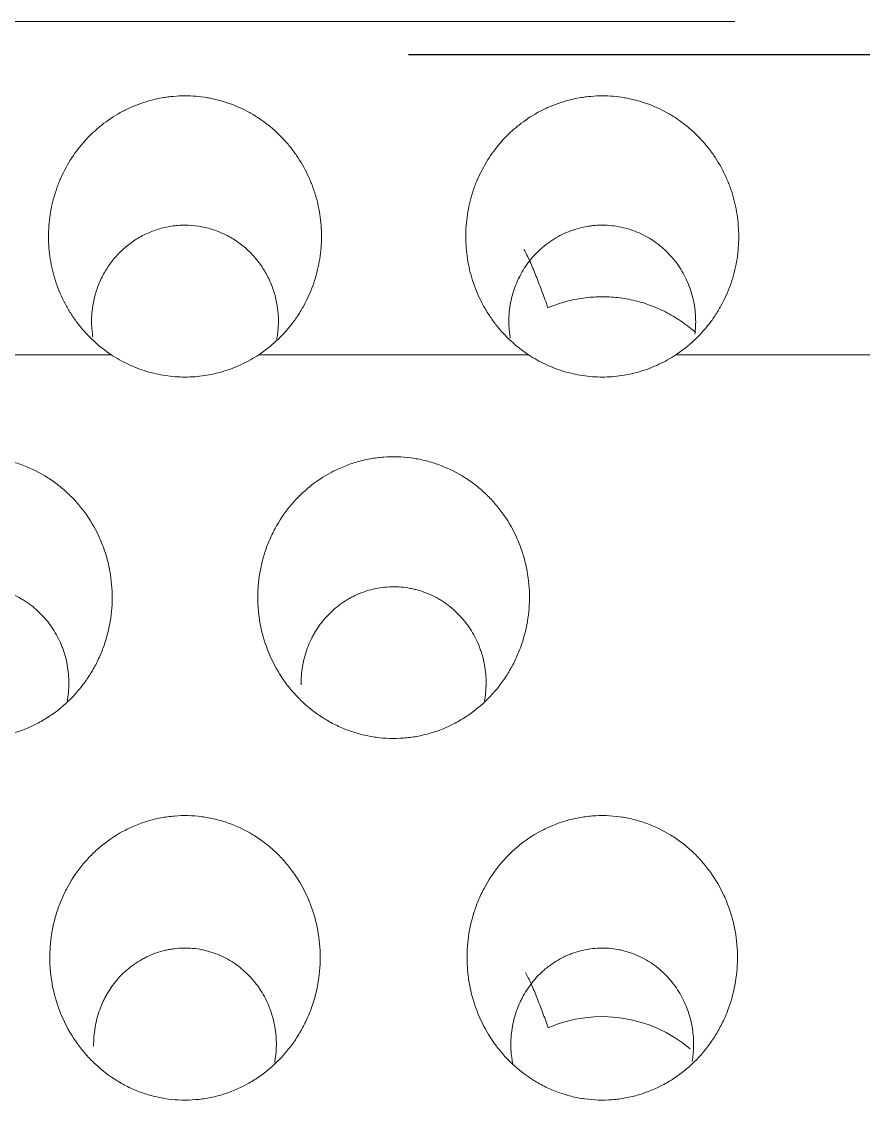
# Model space of a CAD drawing. Header units: inches. Extents: x 3778 to 56227, y -16914 to 35091.
# Drawn here: x 43063.78 to 43069.81, y -12666.44 to -12658.71 of the extents above; entities that cross this region are included whole.
import ezdxf

# ---------------------------------------------------------------- set-up
doc = ezdxf.new("R2010")
doc.units = ezdxf.units.IN
doc.header["$LTSCALE"] = 100
doc.header["$MEASUREMENT"] = 0
doc.linetypes.add('DH-HID2', pattern=[1.2, 0.8, -0.4])
doc.layers.add('2-con', color=2, linetype='Continuous')
doc.layers.add('FU-FURM', color=251, linetype='DH-HID2')
doc.layers.add('mark-B', color=2, linetype='Continuous', lineweight=20)

# ---------------------------------------------------------------- blocks, each defined once
blk = doc.blocks.new('cjscjdeh')
at = {"layer": 'FU-FURM', "color": 8}
blk.add_line((149349.5168, 68184.8848), (151549.5168, 68184.8848), dxfattribs=at)
blk = doc.blocks.new('무풍1WAY 대형')
at = {"layer": 'mark-B'}
blk.add_line((289.2596, -420.2368), (-384.8363, -420.2368), dxfattribs=at)
blk.add_ellipse((-383.8874, -412.0844), major_axis=(0, -1.0288), ratio=0.971746, start_param=5.601862, end_param=6.680396, dxfattribs=at)
for points, knots in [([(-383.1137, -412.9237), (-383.0756, -412.9771), (-383.0433, -413.0332), (-382.9895, -413.1502), (-382.9679, -413.2112), (-382.9439, -413.3063), (-382.9374, -413.3383), (-382.9273, -413.4023), (-382.9202, -413.4665), (-382.9188, -413.5311), (-382.9201, -413.5798), (-382.9208, -413.5961), (-382.9231, -413.6286), (-382.9247, -413.6449), (-382.9341, -413.7258), (-382.9475, -413.789), (-382.9761, -413.8815), (-382.987, -413.912), (-383.0057, -413.9571), (-383.0123, -413.9721), (-383.0262, -414.0016), (-383.0335, -414.0162), (-383.0715, -414.088), (-383.1069, -414.1419), (-383.1678, -414.2175), (-383.1894, -414.2418), (-383.2238, -414.2769), (-383.2356, -414.2883), (-383.2596, -414.3104), (-383.2718, -414.3211), (-383.334, -414.3731), (-383.3875, -414.4094), (-383.4592, -414.4479), (-383.4738, -414.4553), (-383.5035, -414.4693), (-383.5185, -414.476), (-383.5639, -414.4946), (-383.6252, -414.5161), (-383.6883, -414.5312), (-383.7362, -414.5399), (-383.7523, -414.5425), (-383.7847, -414.5467), (-383.8011, -414.5483), (-383.883, -414.5546), (-383.948, -414.5525), (-384.0445, -414.5394), (-384.0766, -414.5333), (-384.1244, -414.5216), (-384.1403, -414.5172), (-384.1716, -414.5078), (-384.1871, -414.5027), (-384.2636, -414.4751), (-384.3221, -414.4469), (-384.3917, -414.4041), (-384.4055, -414.3951), (-384.4325, -414.3766), (-384.4721, -414.3478), (-384.534, -414.2954), (-384.5791, -414.2487), (-384.622, -414.1998), (-384.6424, -414.174), (-384.6994, -414.0945), (-384.7318, -414.0385), (-384.7725, -413.9502), (-384.7848, -413.92), (-384.8065, -413.8583), (-384.8158, -413.8272), (-384.8394, -413.7329), (-384.8493, -413.6691), (-384.8555, -413.5717), (-384.8561, -413.5389), (-384.8542, -413.4739), (-384.8518, -413.4416), (-384.8403, -413.3454), (-384.8269, -413.2821), (-384.8027, -413.2041), (-384.7975, -413.1886), (-384.7863, -413.1579), (-384.7687, -413.1124), (-384.7342, -413.0393), (-384.7014, -412.9836), (-384.6659, -412.9294), (-384.6467, -412.903), (-384.5851, -412.8262), (-384.5398, -412.7798), (-384.4656, -412.7174), (-384.4398, -412.6978), (-384.3994, -412.6702), (-384.3857, -412.6613), (-384.3576, -412.6442), (-384.3434, -412.636), (-384.2716, -412.5971), (-384.2118, -412.5723), (-384.1183, -412.5445), (-384.0865, -412.5368), (-384.0218, -412.5248), (-383.9894, -412.5206), (-383.8922, -412.5132), (-383.8273, -412.5151), (-383.746, -412.5263), (-383.7297, -412.529), (-383.6976, -412.5353), (-383.6497, -412.5458), (-383.5721, -412.5696), (-383.5121, -412.595), (-383.468, -412.6164), (-383.4534, -412.624), (-383.4247, -412.6399), (-383.4106, -412.6482), (-383.3413, -412.6912), (-383.29, -412.7309), (-383.2188, -412.798), (-383.196, -412.8218), (-383.153, -412.8712), (-383.1327, -412.897), (-383.1137, -412.9237)], [0, 0, 0, 0, 0.03125, 0.03125, 0.0625, 0.0625, 0.078125, 0.078125, 0.09375, 0.109375, 0.109375, 0.117187, 0.117187, 0.125, 0.125, 0.15625, 0.15625, 0.171875, 0.171875, 0.179687, 0.179687, 0.1875, 0.1875, 0.21875, 0.21875, 0.234375, 0.234375, 0.242187, 0.242187, 0.25, 0.25, 0.28125, 0.28125, 0.289062, 0.289062, 0.296875, 0.296875, 0.3125, 0.328125, 0.328125, 0.335937, 0.335937, 0.34375, 0.34375, 0.375, 0.375, 0.390625, 0.390625, 0.398437, 0.398437, 0.40625, 0.40625, 0.4375, 0.4375, 0.445312, 0.445312, 0.453125, 0.46875, 0.484375, 0.484375, 0.5, 0.5, 0.53125, 0.53125, 0.546875, 0.546875, 0.5625, 0.5625, 0.59375, 0.59375, 0.609375, 0.609375, 0.625, 0.625, 0.65625, 0.65625, 0.664062, 0.664062, 0.671875, 0.6875, 0.703125, 0.703125, 0.71875, 0.71875, 0.75, 0.75, 0.765625, 0.765625, 0.773438, 0.773438, 0.78125, 0.78125, 0.8125, 0.8125, 0.828125, 0.828125, 0.84375, 0.84375, 0.875, 0.875, 0.882812, 0.882812, 0.890625, 0.90625, 0.921875, 0.921875, 0.929687, 0.929687, 0.9375, 0.9375, 0.96875, 0.96875, 0.984375, 0.984375, 1, 1, 1, 1]), ([(-380.1294, -412.9192), (-380.091, -412.9724), (-380.0584, -413.0283), (-380.004, -413.145), (-379.9821, -413.2059), (-379.9575, -413.3009), (-379.9509, -413.3328), (-379.9405, -413.3967), (-379.933, -413.4609), (-379.9313, -413.5256), (-379.9323, -413.5743), (-379.933, -413.5905), (-379.9351, -413.6231), (-379.9366, -413.6394), (-379.9456, -413.7203), (-379.9586, -413.7836), (-379.9867, -413.8762), (-379.9975, -413.9068), (-380.016, -413.952), (-380.0225, -413.967), (-380.0362, -413.9967), (-380.0434, -414.0113), (-380.081, -414.0832), (-380.1162, -414.1373), (-380.1767, -414.2133), (-380.1981, -414.2377), (-380.2323, -414.273), (-380.244, -414.2845), (-380.2679, -414.3067), (-380.28, -414.3175), (-380.342, -414.3698), (-380.3953, -414.4064), (-380.4667, -414.4454), (-380.4813, -414.4528), (-380.5109, -414.467), (-380.5259, -414.4738), (-380.5711, -414.4926), (-380.6323, -414.5145), (-380.6953, -414.5299), (-380.7431, -414.539), (-380.7592, -414.5416), (-380.7916, -414.546), (-380.8079, -414.5478), (-380.8899, -414.5545), (-380.9549, -414.5529), (-381.0515, -414.5403), (-381.0836, -414.5344), (-381.1314, -414.523), (-381.1474, -414.5187), (-381.1787, -414.5095), (-381.1943, -414.5044), (-381.271, -414.4773), (-381.3296, -414.4495), (-381.3995, -414.4071), (-381.4133, -414.3982), (-381.4404, -414.3798), (-381.4802, -414.3513), (-381.5423, -414.2992), (-381.5877, -414.2528), (-381.6201, -414.2163), (-381.6306, -414.2038), (-381.6511, -414.1782), (-381.661, -414.1652), (-381.7089, -414.0992), (-381.7416, -414.0434), (-381.7828, -413.9554), (-381.7952, -413.9252), (-381.8172, -413.8636), (-381.8267, -413.8325), (-381.8508, -413.7384), (-381.8611, -413.6746), (-381.8677, -413.5773), (-381.8685, -413.5445), (-381.867, -413.4794), (-381.8647, -413.4471), (-381.8537, -413.3509), (-381.8407, -413.2875), (-381.8169, -413.2094), (-381.8117, -413.1938), (-381.8008, -413.1631), (-381.7833, -413.1175), (-381.7493, -413.0442), (-381.7167, -412.9884), (-381.6903, -412.9476), (-381.6811, -412.9341), (-381.6621, -412.9076), (-381.6523, -412.8946), (-381.6013, -412.8303), (-381.5563, -412.7837), (-381.4824, -412.7209), (-381.4567, -412.7011), (-381.4165, -412.6733), (-381.4028, -412.6643), (-381.3749, -412.647), (-381.3607, -412.6388), (-381.2891, -412.5994), (-381.2294, -412.5742), (-381.1362, -412.5459), (-381.1044, -412.538), (-381.0398, -412.5257), (-381.0074, -412.5213), (-380.9103, -412.5133), (-380.8453, -412.5148), (-380.764, -412.5255), (-380.7477, -412.5281), (-380.7155, -412.5341), (-380.6676, -412.5444), (-380.5898, -412.5677), (-380.5297, -412.5927), (-380.4854, -412.6139), (-380.4708, -412.6214), (-380.442, -412.6371), (-380.4278, -412.6453), (-380.3583, -412.688), (-380.3068, -412.7273), (-380.2352, -412.7941), (-380.2123, -412.8177), (-380.169, -412.8669), (-380.1486, -412.8926), (-380.1294, -412.9192)], [0, 0, 0, 0, 0.03125, 0.03125, 0.0625, 0.0625, 0.078125, 0.078125, 0.09375, 0.109375, 0.109375, 0.117187, 0.117187, 0.125, 0.125, 0.15625, 0.15625, 0.171875, 0.171875, 0.179687, 0.179687, 0.1875, 0.1875, 0.21875, 0.21875, 0.234375, 0.234375, 0.242187, 0.242187, 0.25, 0.25, 0.28125, 0.28125, 0.289062, 0.289062, 0.296875, 0.296875, 0.3125, 0.328125, 0.328125, 0.335937, 0.335937, 0.34375, 0.34375, 0.375, 0.375, 0.390625, 0.390625, 0.398437, 0.398437, 0.40625, 0.40625, 0.4375, 0.4375, 0.445312, 0.445312, 0.453125, 0.46875, 0.484375, 0.484375, 0.492187, 0.492187, 0.5, 0.5, 0.53125, 0.53125, 0.546875, 0.546875, 0.5625, 0.5625, 0.59375, 0.59375, 0.609375, 0.609375, 0.625, 0.625, 0.65625, 0.65625, 0.664062, 0.664062, 0.671875, 0.6875, 0.703125, 0.703125, 0.710937, 0.710937, 0.71875, 0.71875, 0.75, 0.75, 0.765625, 0.765625, 0.773437, 0.773437, 0.78125, 0.78125, 0.8125, 0.8125, 0.828125, 0.828125, 0.84375, 0.84375, 0.875, 0.875, 0.882813, 0.882813, 0.890625, 0.90625, 0.921875, 0.921875, 0.929688, 0.929688, 0.9375, 0.9375, 0.96875, 0.96875, 0.984375, 0.984375, 1, 1, 1, 1]), ([(-384.2442, -413.4927), (-384.2626, -413.4802), (-384.2803, -413.4666), (-384.3141, -413.4381), (-384.3301, -413.4231), (-384.3758, -413.3759), (-384.4031, -413.3417), (-384.4391, -413.2863), (-384.4504, -413.2671), (-384.4707, -413.2281), (-384.4799, -413.2083), (-384.5047, -413.1477), (-384.5175, -413.1058), (-384.5288, -413.0517), (-384.5308, -413.0408), (-384.5342, -413.0191), (-384.5357, -413.0082), (-384.5395, -412.9755), (-384.5424, -412.9319), (-384.5412, -412.8772), (-384.5383, -412.8444), (-384.5358, -412.8225), (-384.5343, -412.8115), (-384.5321, -412.7977), (-384.5317, -412.7948), (-384.5312, -412.7919)], [0, 0, 0, 0, 0.08242, 0.08242, 0.16484, 0.16484, 0.329679, 0.329679, 0.412099, 0.412099, 0.494519, 0.494519, 0.659358, 0.659358, 0.700568, 0.700568, 0.741778, 0.741778, 0.824198, 0.906617, 0.947827, 0.947827, 0.989037, 0.989037, 1, 1, 1, 1]), ([(-383.2466, -412.776), (-383.2452, -412.7835), (-383.2438, -412.791), (-383.2408, -412.8095), (-383.2393, -412.8205), (-383.2355, -412.8534), (-383.234, -412.8753), (-383.2324, -412.9409), (-383.2352, -412.9845), (-383.2455, -413.0498), (-383.25, -413.0716), (-383.2607, -413.1142), (-383.2734, -413.1562), (-383.294, -413.2069), (-383.3085, -413.2365), (-383.3187, -413.256), (-383.3241, -413.2658), (-383.3519, -413.3136), (-383.3775, -413.3492), (-383.4208, -413.3987), (-383.4361, -413.4146), (-383.4603, -413.4373), (-383.4686, -413.4447), (-383.4855, -413.459), (-383.4941, -413.4659), (-383.5377, -413.4993), (-383.5751, -413.5223), (-383.6249, -413.5463), (-383.6351, -413.5509), (-383.6555, -413.5595), (-383.6658, -413.5635), (-383.697, -413.5746), (-383.7391, -413.5873), (-383.7823, -413.5955), (-383.826, -413.6014), (-383.8483, -413.6032), (-383.9146, -413.605), (-383.9583, -413.6015), (-384.0125, -413.5915), (-384.0233, -413.5891), (-384.0448, -413.5839), (-384.0556, -413.581), (-384.0874, -413.5715), (-384.1082, -413.5641), (-384.169, -413.5388), (-384.2076, -413.5178), (-384.2442, -413.4927)], [0, 0, 0, 0, 0.014591, 0.014591, 0.035557, 0.035557, 0.07749, 0.07749, 0.161354, 0.161354, 0.203286, 0.203286, 0.245219, 0.287151, 0.308117, 0.308117, 0.329083, 0.329083, 0.412948, 0.412948, 0.45488, 0.45488, 0.475846, 0.475846, 0.496813, 0.496813, 0.580677, 0.580677, 0.601643, 0.601643, 0.622609, 0.622609, 0.664542, 0.706474, 0.706474, 0.748406, 0.748406, 0.832271, 0.832271, 0.853237, 0.853237, 0.874203, 0.874203, 0.916135, 0.916135, 1, 1, 1, 1]), ([(-380.2458, -412.9025), (-380.2454, -412.9247), (-380.246, -412.9468), (-380.2493, -412.9909), (-380.252, -413.0129), (-380.2629, -413.0783), (-380.274, -413.1206), (-380.2965, -413.1824), (-380.3049, -413.2027), (-380.3191, -413.2327), (-380.3241, -413.2426), (-380.3345, -413.2621), (-380.3399, -413.2717), (-380.368, -413.319), (-380.3939, -413.3544), (-380.4379, -413.4037), (-380.4536, -413.4196), (-380.4861, -413.4494), (-380.52, -413.4775), (-380.5655, -413.5082), (-380.5944, -413.5245), (-380.6139, -413.5349), (-380.6239, -413.5399), (-380.6741, -413.5634), (-380.7156, -413.5778), (-380.7693, -413.5903), (-380.7801, -413.5925), (-380.8019, -413.5964), (-380.8129, -413.598), (-380.846, -413.6021), (-380.868, -413.6036), (-380.934, -413.6046), (-380.9778, -413.6007), (-381.0322, -413.5899), (-381.0431, -413.5874), (-381.0646, -413.582), (-381.0752, -413.579), (-381.1067, -413.5692), (-381.1478, -413.5539), (-381.1872, -413.5346), (-381.2258, -413.5131), (-381.2447, -413.5012), (-381.2989, -413.4631), (-381.332, -413.4345), (-381.3773, -413.3869), (-381.3917, -413.3702), (-381.4121, -413.3441), (-381.4187, -413.3351), (-381.4315, -413.3171), (-381.4376, -413.308), (-381.467, -413.2617), (-381.4869, -413.2227), (-381.5112, -413.1616), (-381.5184, -413.1407), (-381.5309, -413.0983), (-381.5362, -413.0769), (-381.5489, -413.0125), (-381.5534, -412.969), (-381.5543, -412.9031), (-381.5536, -412.8808), (-381.5502, -412.8369), (-381.5476, -412.8151), (-381.5434, -412.7903), (-381.5428, -412.7872), (-381.5422, -412.784)], [0, 0, 0, 0, 0.029285, 0.029285, 0.05857, 0.05857, 0.117141, 0.117141, 0.146426, 0.146426, 0.161068, 0.161068, 0.175711, 0.175711, 0.234281, 0.234281, 0.263566, 0.263566, 0.292852, 0.322137, 0.336779, 0.336779, 0.351422, 0.351422, 0.409992, 0.409992, 0.424635, 0.424635, 0.439277, 0.439277, 0.468563, 0.468563, 0.527133, 0.527133, 0.541775, 0.541775, 0.556418, 0.556418, 0.585703, 0.614988, 0.614988, 0.644273, 0.644273, 0.702844, 0.702844, 0.732129, 0.732129, 0.746771, 0.746771, 0.761414, 0.761414, 0.819984, 0.819984, 0.84927, 0.84927, 0.878555, 0.878555, 0.937125, 0.937125, 0.96641, 0.96641, 0.995695, 0.995695, 1, 1, 1, 1]), ([(-383.3374, -413.4301), (-383.3442, -413.4177), (-383.3511, -413.4044), (-383.3647, -413.3765), (-383.3715, -413.3619), (-383.392, -413.3164), (-383.4056, -413.284), (-383.4328, -413.2163), (-383.4464, -413.1811), (-383.4735, -413.1085), (-383.4871, -413.0712), (-383.5007, -413.0331)], [0, 0, 0, 0, 0.125, 0.125, 0.25, 0.25, 0.5, 0.5, 0.75, 0.75, 1, 1, 1, 1]), ([(-381.6179, -415.5064), (-381.5795, -415.5593), (-381.5468, -415.6149), (-381.4923, -415.731), (-381.4705, -415.7915), (-381.4501, -415.8703), (-381.4464, -415.8862), (-381.4398, -415.9179), (-381.431, -415.9656), (-381.4219, -416.0455), (-381.4206, -416.1099), (-381.4218, -416.1583), (-381.4226, -416.1745), (-381.4249, -416.2069), (-381.4265, -416.2231), (-381.4361, -416.3036), (-381.4496, -416.3665), (-381.4786, -416.4585), (-381.4897, -416.4888), (-381.5086, -416.5336), (-381.5153, -416.5485), (-381.5294, -416.5778), (-381.5367, -416.5923), (-381.5751, -416.6634), (-381.6109, -416.7168), (-381.6724, -416.7917), (-381.6942, -416.8158), (-381.7405, -416.862), (-381.7646, -416.8838), (-381.8396, -416.9452), (-381.8934, -416.9809), (-381.9798, -417.0265), (-382.0097, -417.0404), (-382.0701, -417.0647), (-382.1314, -417.0858), (-382.1945, -417.1005), (-382.2425, -417.1092), (-382.2586, -417.1116), (-382.291, -417.1158), (-382.3074, -417.1174), (-382.3892, -417.1235), (-382.454, -417.1215), (-382.5505, -417.1087), (-382.5826, -417.1027), (-382.6304, -417.0912), (-382.6463, -417.087), (-382.6776, -417.0777), (-382.6931, -417.0727), (-382.7696, -417.0457), (-382.8282, -417.018), (-382.8981, -416.9759), (-382.9119, -416.9671), (-382.939, -416.9488), (-382.9788, -416.9205), (-383.041, -416.8688), (-383.0864, -416.8228), (-383.1189, -416.7865), (-383.1294, -416.7742), (-383.15, -416.7488), (-383.1599, -416.7359), (-383.2079, -416.6703), (-383.2407, -416.6148), (-383.2819, -416.5273), (-383.2943, -416.4973), (-383.3164, -416.436), (-383.3258, -416.405), (-383.3498, -416.3113), (-383.3599, -416.2478), (-383.3662, -416.1509), (-383.3668, -416.1182), (-383.3649, -416.0535), (-383.3625, -416.0213), (-383.3509, -415.9256), (-383.3373, -415.8626), (-383.3127, -415.7851), (-383.3074, -415.7696), (-383.2962, -415.7391), (-383.2783, -415.694), (-383.2435, -415.6214), (-383.2103, -415.5661), (-383.1833, -415.5258), (-383.174, -415.5125), (-383.1546, -415.4864), (-383.1446, -415.4734), (-383.0929, -415.4103), (-383.0473, -415.3645), (-382.9726, -415.3029), (-382.9466, -415.2835), (-382.906, -415.2563), (-382.8921, -415.2475), (-382.864, -415.2307), (-382.8498, -415.2227), (-382.7779, -415.1845), (-382.718, -415.1601), (-382.64, -415.1374), (-382.6243, -415.1332), (-382.5925, -415.1257), (-382.5763, -415.1224), (-382.5279, -415.1136), (-382.4956, -415.1095), (-382.3986, -415.1022), (-382.3337, -415.1041), (-382.2524, -415.1151), (-382.2361, -415.1177), (-382.204, -415.1238), (-382.1562, -415.1341), (-382.0786, -415.1574), (-382.0185, -415.1823), (-381.9743, -415.2034), (-381.9596, -415.2108), (-381.9308, -415.2264), (-381.9167, -415.2346), (-381.8473, -415.2769), (-381.7956, -415.3159), (-381.724, -415.3822), (-381.701, -415.4056), (-381.6576, -415.4545), (-381.6372, -415.4799), (-381.6179, -415.5064)], [0, 0, 0, 0, 0.03125, 0.03125, 0.0625, 0.0625, 0.070312, 0.070312, 0.078125, 0.09375, 0.109375, 0.109375, 0.117187, 0.117187, 0.125, 0.125, 0.15625, 0.15625, 0.171875, 0.171875, 0.179687, 0.179687, 0.1875, 0.1875, 0.21875, 0.21875, 0.234375, 0.234375, 0.25, 0.25, 0.28125, 0.28125, 0.296875, 0.296875, 0.3125, 0.328125, 0.328125, 0.335937, 0.335937, 0.34375, 0.34375, 0.375, 0.375, 0.390625, 0.390625, 0.398437, 0.398437, 0.40625, 0.40625, 0.4375, 0.4375, 0.445312, 0.445312, 0.453125, 0.46875, 0.484375, 0.484375, 0.492187, 0.492187, 0.5, 0.5, 0.53125, 0.53125, 0.546875, 0.546875, 0.5625, 0.5625, 0.59375, 0.59375, 0.609375, 0.609375, 0.625, 0.625, 0.65625, 0.65625, 0.664062, 0.664062, 0.671875, 0.6875, 0.703125, 0.703125, 0.710937, 0.710937, 0.71875, 0.71875, 0.75, 0.75, 0.765625, 0.765625, 0.773437, 0.773437, 0.78125, 0.78125, 0.8125, 0.8125, 0.820312, 0.820312, 0.828125, 0.828125, 0.84375, 0.84375, 0.875, 0.875, 0.882813, 0.882813, 0.890625, 0.90625, 0.921875, 0.921875, 0.929688, 0.929688, 0.9375, 0.9375, 0.96875, 0.96875, 0.984375, 0.984375, 1, 1, 1, 1]), ([(-378.6304, -415.5064), (-378.5919, -415.5593), (-378.5593, -415.6149), (-378.5048, -415.731), (-378.4829, -415.7915), (-378.4626, -415.8703), (-378.4589, -415.8862), (-378.4523, -415.9179), (-378.4435, -415.9656), (-378.4344, -416.0455), (-378.433, -416.1099), (-378.4343, -416.1583), (-378.435, -416.1745), (-378.4374, -416.2069), (-378.4389, -416.2231), (-378.4485, -416.3036), (-378.4621, -416.3665), (-378.491, -416.4585), (-378.5021, -416.4888), (-378.521, -416.5336), (-378.5278, -416.5485), (-378.5418, -416.5778), (-378.5492, -416.5923), (-378.5876, -416.6634), (-378.6234, -416.7168), (-378.6849, -416.7917), (-378.7067, -416.8158), (-378.7529, -416.862), (-378.777, -416.8838), (-378.8521, -416.9452), (-378.9058, -416.9809), (-378.9922, -417.0265), (-379.0221, -417.0404), (-379.0826, -417.0647), (-379.1439, -417.0858), (-379.207, -417.1005), (-379.2549, -417.1092), (-379.271, -417.1116), (-379.3035, -417.1158), (-379.3199, -417.1174), (-379.4016, -417.1235), (-379.4665, -417.1215), (-379.563, -417.1087), (-379.595, -417.1027), (-379.6429, -417.0912), (-379.6587, -417.087), (-379.69, -417.0777), (-379.7055, -417.0727), (-379.7821, -417.0457), (-379.8407, -417.018), (-379.9105, -416.9759), (-379.9244, -416.9671), (-379.9515, -416.9488), (-379.9913, -416.9205), (-380.0535, -416.8688), (-380.0989, -416.8228), (-380.1313, -416.7865), (-380.1419, -416.7742), (-380.1624, -416.7488), (-380.1724, -416.7359), (-380.2203, -416.6703), (-380.2532, -416.6148), (-380.2944, -416.5273), (-380.3068, -416.4973), (-380.3288, -416.436), (-380.3383, -416.405), (-380.3623, -416.3113), (-380.3724, -416.2478), (-380.3786, -416.1509), (-380.3792, -416.1182), (-380.3774, -416.0535), (-380.375, -416.0213), (-380.3633, -415.9256), (-380.3497, -415.8626), (-380.3252, -415.7851), (-380.3199, -415.7696), (-380.3087, -415.7391), (-380.2908, -415.694), (-380.2559, -415.6214), (-380.2227, -415.5661), (-380.1958, -415.5258), (-380.1864, -415.5125), (-380.1671, -415.4864), (-380.157, -415.4734), (-380.1053, -415.4103), (-380.0597, -415.3645), (-379.985, -415.3029), (-379.959, -415.2835), (-379.9184, -415.2563), (-379.9046, -415.2475), (-379.8764, -415.2307), (-379.8622, -415.2227), (-379.7904, -415.1845), (-379.7304, -415.1601), (-379.6525, -415.1374), (-379.6367, -415.1332), (-379.6049, -415.1257), (-379.5888, -415.1224), (-379.5404, -415.1136), (-379.5081, -415.1095), (-379.411, -415.1022), (-379.3461, -415.1041), (-379.2648, -415.1151), (-379.2486, -415.1177), (-379.2165, -415.1238), (-379.1687, -415.1341), (-379.091, -415.1574), (-379.031, -415.1823), (-378.9867, -415.2034), (-378.9721, -415.2108), (-378.9433, -415.2264), (-378.9292, -415.2346), (-378.8597, -415.2769), (-378.8081, -415.3159), (-378.7364, -415.3822), (-378.7135, -415.4056), (-378.6701, -415.4545), (-378.6496, -415.4799), (-378.6304, -415.5064)], [0, 0, 0, 0, 0.03125, 0.03125, 0.0625, 0.0625, 0.070313, 0.070313, 0.078125, 0.09375, 0.109375, 0.109375, 0.117188, 0.117188, 0.125, 0.125, 0.15625, 0.15625, 0.171875, 0.171875, 0.179688, 0.179688, 0.1875, 0.1875, 0.21875, 0.21875, 0.234375, 0.234375, 0.25, 0.25, 0.28125, 0.28125, 0.296875, 0.296875, 0.3125, 0.328125, 0.328125, 0.335938, 0.335938, 0.34375, 0.34375, 0.375, 0.375, 0.390625, 0.390625, 0.398437, 0.398437, 0.40625, 0.40625, 0.4375, 0.4375, 0.445312, 0.445312, 0.453125, 0.46875, 0.484375, 0.484375, 0.492187, 0.492187, 0.5, 0.5, 0.53125, 0.53125, 0.546875, 0.546875, 0.5625, 0.5625, 0.59375, 0.59375, 0.609375, 0.609375, 0.625, 0.625, 0.65625, 0.65625, 0.664062, 0.664062, 0.671875, 0.6875, 0.703125, 0.703125, 0.710937, 0.710937, 0.71875, 0.71875, 0.75, 0.75, 0.765625, 0.765625, 0.773437, 0.773437, 0.78125, 0.78125, 0.8125, 0.8125, 0.820312, 0.820312, 0.828125, 0.828125, 0.84375, 0.84375, 0.875, 0.875, 0.882812, 0.882812, 0.890625, 0.90625, 0.921875, 0.921875, 0.929687, 0.929687, 0.9375, 0.9375, 0.96875, 0.96875, 0.984375, 0.984375, 1, 1, 1, 1]), ([(-381.7317, -415.4879), (-381.7312, -415.5101), (-381.7317, -415.5323), (-381.7349, -415.5765), (-381.7375, -415.5986), (-381.7484, -415.6641), (-381.7597, -415.7065), (-381.7823, -415.7685), (-381.7909, -415.7888), (-381.8053, -415.8189), (-381.8103, -415.8288), (-381.8208, -415.8483), (-381.8263, -415.8579), (-381.8547, -415.9051), (-381.8808, -415.9405), (-381.9254, -415.9898), (-381.9412, -416.0057), (-381.9741, -416.0355), (-382.0082, -416.0635), (-382.0542, -416.0941), (-382.0832, -416.1104), (-382.1029, -416.1208), (-382.113, -416.1257), (-382.1635, -416.1492), (-382.2053, -416.1636), (-382.27, -416.1786), (-382.292, -416.1826), (-382.3364, -416.1881), (-382.3586, -416.1897), (-382.4249, -416.1911), (-382.469, -416.1874), (-382.5238, -416.177), (-382.5348, -416.1747), (-382.5565, -416.1694), (-382.5672, -416.1665), (-382.599, -416.1569), (-382.6406, -416.1421), (-382.6904, -416.1183), (-382.7193, -416.1017), (-382.7384, -416.0901), (-382.7478, -416.0841), (-382.7937, -416.0529), (-382.8274, -416.0246), (-382.8736, -415.9774), (-382.8883, -415.9609), (-382.9091, -415.9349), (-382.9159, -415.9261), (-382.929, -415.9081), (-382.9352, -415.899), (-382.9654, -415.853), (-382.9858, -415.8141), (-383.0068, -415.7633), (-383.0107, -415.753), (-383.0182, -415.7321), (-383.0217, -415.7216), (-383.0314, -415.6898), (-383.0368, -415.6684), (-383.0501, -415.6039), (-383.0549, -415.5603), (-383.0561, -415.4941), (-383.0555, -415.4718), (-383.0522, -415.4278), (-383.0496, -415.4059), (-383.0454, -415.381), (-383.0448, -415.3777), (-383.0442, -415.3744)], [0, 0, 0, 0, 0.029281, 0.029281, 0.058562, 0.058562, 0.117123, 0.117123, 0.146404, 0.146404, 0.161045, 0.161045, 0.175685, 0.175685, 0.234247, 0.234247, 0.263528, 0.263528, 0.292809, 0.322089, 0.33673, 0.33673, 0.35137, 0.35137, 0.409932, 0.409932, 0.439213, 0.439213, 0.468494, 0.468494, 0.527055, 0.527055, 0.541696, 0.541696, 0.556336, 0.556336, 0.585617, 0.614898, 0.629538, 0.629538, 0.644179, 0.644179, 0.702741, 0.702741, 0.732021, 0.732021, 0.746662, 0.746662, 0.761302, 0.761302, 0.819864, 0.819864, 0.834504, 0.834504, 0.849145, 0.849145, 0.878426, 0.878426, 0.936987, 0.936987, 0.966268, 0.966268, 0.995549, 0.995549, 1, 1, 1, 1]), ([(-378.7441, -415.4879), (-378.7436, -415.5101), (-378.7442, -415.5323), (-378.7474, -415.5765), (-378.75, -415.5986), (-378.7609, -415.6641), (-378.7721, -415.7065), (-378.7948, -415.7685), (-378.8034, -415.7888), (-378.8177, -415.8189), (-378.8228, -415.8288), (-378.8333, -415.8483), (-378.8387, -415.8579), (-378.8671, -415.9051), (-378.8933, -415.9405), (-378.9379, -415.9898), (-378.9537, -416.0057), (-378.9865, -416.0355), (-379.0207, -416.0635), (-379.0666, -416.0941), (-379.0957, -416.1104), (-379.1154, -416.1208), (-379.1254, -416.1257), (-379.176, -416.1492), (-379.2177, -416.1636), (-379.2825, -416.1786), (-379.3044, -416.1826), (-379.3488, -416.1881), (-379.371, -416.1897), (-379.4374, -416.1911), (-379.4814, -416.1874), (-379.5363, -416.177), (-379.5473, -416.1747), (-379.5689, -416.1694), (-379.5796, -416.1665), (-379.6115, -416.1569), (-379.653, -416.1421), (-379.7028, -416.1183), (-379.7318, -416.1017), (-379.7508, -416.0901), (-379.7602, -416.0841), (-379.8062, -416.0529), (-379.8398, -416.0246), (-379.886, -415.9774), (-379.9007, -415.9609), (-379.9216, -415.9349), (-379.9284, -415.9261), (-379.9414, -415.9081), (-379.9477, -415.899), (-379.9779, -415.853), (-379.9983, -415.8141), (-380.0192, -415.7633), (-380.0232, -415.753), (-380.0306, -415.7321), (-380.0341, -415.7216), (-380.0438, -415.6898), (-380.0493, -415.6684), (-380.0625, -415.6039), (-380.0674, -415.5603), (-380.0686, -415.4941), (-380.0679, -415.4718), (-380.0647, -415.4278), (-380.062, -415.4059), (-380.0578, -415.381), (-380.0572, -415.3777), (-380.0566, -415.3744)], [0, 0, 0, 0, 0.029281, 0.029281, 0.058562, 0.058562, 0.117123, 0.117123, 0.146404, 0.146404, 0.161045, 0.161045, 0.175685, 0.175685, 0.234247, 0.234247, 0.263528, 0.263528, 0.292809, 0.322089, 0.33673, 0.33673, 0.35137, 0.35137, 0.409932, 0.409932, 0.439213, 0.439213, 0.468494, 0.468494, 0.527055, 0.527055, 0.541696, 0.541696, 0.556336, 0.556336, 0.585617, 0.614898, 0.629538, 0.629538, 0.644179, 0.644179, 0.702741, 0.702741, 0.732021, 0.732021, 0.746662, 0.746662, 0.761302, 0.761302, 0.819864, 0.819864, 0.834504, 0.834504, 0.849145, 0.849145, 0.878426, 0.878426, 0.936987, 0.936987, 0.966268, 0.966268, 0.995549, 0.995549, 1, 1, 1, 1]), ([(-383.3595, -417.8514), (-383.3981, -417.8259), (-383.4386, -417.803), (-383.5021, -417.7731), (-383.5238, -417.7639), (-383.5674, -417.7471), (-383.5894, -417.7395), (-383.6561, -417.7194), (-383.7014, -417.7092), (-383.7706, -417.6989), (-383.7939, -417.6963), (-383.8409, -417.6928), (-383.8643, -417.6919), (-383.9343, -417.6919), (-383.9807, -417.6954), (-384.0497, -417.7056), (-384.0726, -417.7099), (-384.1183, -417.7201), (-384.1411, -417.7261), (-384.2084, -417.7465), (-384.2952, -417.78), (-384.3763, -417.8255), (-384.4154, -417.8514)], [0, 0, 0, 0, 0.125, 0.125, 0.1875, 0.1875, 0.25, 0.25, 0.375, 0.375, 0.4375, 0.4375, 0.5, 0.5, 0.625, 0.625, 0.6875, 0.6875, 0.75, 0.75, 0.875, 1, 1, 1, 1]), ([(-380.3719, -417.8514), (-380.4105, -417.8259), (-380.451, -417.803), (-380.5146, -417.7731), (-380.5363, -417.7639), (-380.5799, -417.7471), (-380.6019, -417.7395), (-380.6686, -417.7194), (-380.7139, -417.7092), (-380.783, -417.6989), (-380.8063, -417.6963), (-380.8533, -417.6928), (-380.8768, -417.6919), (-380.9468, -417.6919), (-380.9931, -417.6954), (-381.0621, -417.7056), (-381.085, -417.7099), (-381.1307, -417.7201), (-381.1535, -417.7261), (-381.2208, -417.7465), (-381.3076, -417.78), (-381.3887, -417.8255), (-381.4279, -417.8514)], [0, 0, 0, 0, 0.125, 0.125, 0.1875, 0.1875, 0.25, 0.25, 0.375, 0.375, 0.4375, 0.4375, 0.5, 0.5, 0.625, 0.625, 0.6875, 0.6875, 0.75, 0.75, 0.875, 1, 1, 1, 1]), ([(-383.3595, -417.8514), (-383.3144, -417.8812), (-383.2727, -417.9141), (-383.1951, -417.986), (-383.1593, -418.0249), (-383.1102, -418.0876), (-383.0946, -418.1093), (-383.065, -418.1541), (-383.0511, -418.1769), (-383.0126, -418.2467), (-382.9906, -418.2949), (-382.9634, -418.3697), (-382.9552, -418.395), (-382.9409, -418.4466), (-382.9347, -418.4726), (-382.9193, -418.5507), (-382.9131, -418.6032), (-382.9099, -418.6825), (-382.9098, -418.709), (-382.9117, -418.7622), (-382.9137, -418.789), (-382.9227, -418.8683), (-382.9327, -418.9202), (-382.9536, -418.9967), (-382.9615, -419.0219), (-382.975, -419.0594), (-382.9797, -419.0719), (-382.9897, -419.0966), (-382.9949, -419.109), (-383.0224, -419.17), (-383.0479, -419.2166), (-383.1058, -419.3051), (-383.1383, -419.3472), (-383.1834, -419.3967), (-383.1926, -419.4065), (-383.2115, -419.4256), (-383.2403, -419.4536), (-383.2706, -419.4796), (-383.333, -419.5291), (-383.3772, -419.5587), (-383.4476, -419.5977), (-383.4718, -419.6098), (-383.5209, -419.6319), (-383.5457, -419.6418), (-383.6212, -419.6684), (-383.6728, -419.6819), (-383.7389, -419.6933), (-383.7522, -419.6953), (-383.779, -419.6988), (-383.7925, -419.7003), (-383.8328, -419.7037), (-383.8596, -419.7049), (-383.9398, -419.705), (-383.993, -419.7006), (-384.0592, -419.6894), (-384.0724, -419.6868), (-384.0988, -419.6812), (-384.112, -419.6781), (-384.1512, -419.668), (-384.1768, -419.6602), (-384.2525, -419.6337), (-384.3012, -419.612), (-384.3717, -419.5732), (-384.3948, -419.5591), (-384.4396, -419.5294), (-384.4612, -419.5137), (-384.5239, -419.4642), (-384.5629, -419.428), (-384.617, -419.3688), (-384.6344, -419.3482), (-384.6672, -419.3059), (-384.6827, -419.2842), (-384.7264, -419.2176), (-384.7519, -419.1712), (-384.7793, -419.1105), (-384.7845, -419.0983), (-384.7945, -419.0735), (-384.7993, -419.0609), (-384.8129, -419.0232), (-384.8209, -418.9979), (-384.842, -418.9212), (-384.852, -418.8693), (-384.861, -418.7903), (-384.8631, -418.7638), (-384.8651, -418.7103), (-384.865, -418.6836), (-384.8618, -418.6041), (-384.8557, -418.5517), (-384.8404, -418.4738), (-384.8344, -418.448), (-384.8201, -418.3966), (-384.8119, -418.371), (-384.7847, -418.2959), (-384.7628, -418.2477), (-384.7244, -418.1782), (-384.7107, -418.1555), (-384.6888, -418.1221), (-384.6812, -418.1111), (-384.6656, -418.0894), (-384.6576, -418.0786), (-384.6163, -418.0257), (-384.5803, -417.9865), (-384.5023, -417.9142), (-384.4604, -417.8812), (-384.4154, -417.8514)], [0, 0, 0, 0, 0.03125, 0.03125, 0.0625, 0.0625, 0.078125, 0.078125, 0.09375, 0.09375, 0.125, 0.125, 0.140625, 0.140625, 0.15625, 0.15625, 0.1875, 0.1875, 0.203125, 0.203125, 0.21875, 0.21875, 0.25, 0.25, 0.265625, 0.265625, 0.273437, 0.273437, 0.28125, 0.28125, 0.3125, 0.3125, 0.34375, 0.34375, 0.351562, 0.351562, 0.359375, 0.375, 0.375, 0.40625, 0.40625, 0.421875, 0.421875, 0.4375, 0.4375, 0.46875, 0.46875, 0.476562, 0.476562, 0.484375, 0.484375, 0.5, 0.5, 0.53125, 0.53125, 0.539062, 0.539062, 0.546875, 0.546875, 0.5625, 0.5625, 0.59375, 0.59375, 0.609375, 0.609375, 0.625, 0.625, 0.65625, 0.65625, 0.671875, 0.671875, 0.6875, 0.6875, 0.71875, 0.71875, 0.726562, 0.726562, 0.734375, 0.734375, 0.75, 0.75, 0.78125, 0.78125, 0.796875, 0.796875, 0.8125, 0.8125, 0.84375, 0.84375, 0.859375, 0.859375, 0.875, 0.875, 0.90625, 0.90625, 0.921875, 0.921875, 0.929687, 0.929687, 0.9375, 0.9375, 0.96875, 0.96875, 1, 1, 1, 1]), ([(-380.3719, -417.8514), (-380.3269, -417.8812), (-380.2851, -417.9141), (-380.2076, -417.986), (-380.1718, -418.0249), (-380.1227, -418.0876), (-380.107, -418.1093), (-380.0774, -418.1541), (-380.0636, -418.1769), (-380.025, -418.2467), (-380.0031, -418.2949), (-379.9758, -418.3697), (-379.9677, -418.395), (-379.9533, -418.4466), (-379.9471, -418.4726), (-379.9318, -418.5507), (-379.9256, -418.6032), (-379.9223, -418.6825), (-379.9223, -418.709), (-379.9242, -418.7622), (-379.9262, -418.789), (-379.9352, -418.8683), (-379.9452, -418.9202), (-379.9661, -418.9967), (-379.974, -419.0219), (-379.9874, -419.0594), (-379.9922, -419.0719), (-380.0021, -419.0966), (-380.0074, -419.109), (-380.0348, -419.17), (-380.0603, -419.2166), (-380.1183, -419.3051), (-380.1507, -419.3472), (-380.1958, -419.3967), (-380.2051, -419.4065), (-380.224, -419.4256), (-380.2528, -419.4536), (-380.283, -419.4796), (-380.3455, -419.5291), (-380.3897, -419.5587), (-380.46, -419.5977), (-380.4843, -419.6098), (-380.5333, -419.6319), (-380.5582, -419.6418), (-380.6336, -419.6684), (-380.6852, -419.6819), (-380.7514, -419.6933), (-380.7647, -419.6953), (-380.7914, -419.6988), (-380.8049, -419.7003), (-380.8452, -419.7037), (-380.872, -419.7049), (-380.9522, -419.705), (-381.0055, -419.7006), (-381.0717, -419.6894), (-381.0849, -419.6868), (-381.1113, -419.6812), (-381.1245, -419.6781), (-381.1636, -419.668), (-381.1893, -419.6602), (-381.2649, -419.6337), (-381.3136, -419.612), (-381.3841, -419.5732), (-381.4073, -419.5591), (-381.452, -419.5294), (-381.4737, -419.5137), (-381.5364, -419.4642), (-381.5753, -419.428), (-381.6294, -419.3688), (-381.6468, -419.3482), (-381.6797, -419.3059), (-381.6951, -419.2842), (-381.7388, -419.2176), (-381.7643, -419.1712), (-381.7917, -419.1105), (-381.797, -419.0983), (-381.807, -419.0735), (-381.8118, -419.0609), (-381.8254, -419.0232), (-381.8334, -418.9979), (-381.8544, -418.9212), (-381.8644, -418.8693), (-381.8735, -418.7903), (-381.8755, -418.7638), (-381.8775, -418.7103), (-381.8775, -418.6836), (-381.8743, -418.6041), (-381.8681, -418.5517), (-381.8529, -418.4738), (-381.8468, -418.448), (-381.8326, -418.3966), (-381.8244, -418.371), (-381.7971, -418.2959), (-381.7752, -418.2477), (-381.7369, -418.1782), (-381.7232, -418.1555), (-381.7012, -418.1221), (-381.6937, -418.1111), (-381.6781, -418.0894), (-381.67, -418.0786), (-381.6287, -418.0257), (-381.5927, -417.9865), (-381.5148, -417.9142), (-381.4729, -417.8812), (-381.4279, -417.8514)], [0, 0, 0, 0, 0.03125, 0.03125, 0.0625, 0.0625, 0.078125, 0.078125, 0.09375, 0.09375, 0.125, 0.125, 0.140625, 0.140625, 0.15625, 0.15625, 0.1875, 0.1875, 0.203125, 0.203125, 0.21875, 0.21875, 0.25, 0.25, 0.265625, 0.265625, 0.273437, 0.273437, 0.28125, 0.28125, 0.3125, 0.3125, 0.34375, 0.34375, 0.351562, 0.351562, 0.359375, 0.375, 0.375, 0.40625, 0.40625, 0.421875, 0.421875, 0.4375, 0.4375, 0.46875, 0.46875, 0.476562, 0.476562, 0.484375, 0.484375, 0.5, 0.5, 0.53125, 0.53125, 0.539062, 0.539062, 0.546875, 0.546875, 0.5625, 0.5625, 0.59375, 0.59375, 0.609375, 0.609375, 0.625, 0.625, 0.65625, 0.65625, 0.671875, 0.671875, 0.6875, 0.6875, 0.71875, 0.71875, 0.726562, 0.726562, 0.734375, 0.734375, 0.75, 0.75, 0.78125, 0.78125, 0.796875, 0.796875, 0.8125, 0.8125, 0.84375, 0.84375, 0.859375, 0.859375, 0.875, 0.875, 0.90625, 0.90625, 0.921875, 0.921875, 0.929687, 0.929687, 0.9375, 0.9375, 0.96875, 0.96875, 1, 1, 1, 1]), ([(-384.5505, -417.9997), (-384.5528, -418.0177), (-384.5545, -418.0359), (-384.5577, -418.0982), (-384.5558, -418.1421), (-384.5469, -418.2077), (-384.5429, -418.2294), (-384.5328, -418.2728), (-384.5267, -418.2942), (-384.5057, -418.3571), (-384.4878, -418.3974), (-384.4552, -418.4554), (-384.4432, -418.4744), (-384.4178, -418.5109), (-384.3907, -418.5459), (-384.3528, -418.5862), (-384.3282, -418.6088), (-384.3113, -418.6235), (-384.3027, -418.6306), (-384.2587, -418.6653), (-384.2212, -418.6892), (-384.1617, -418.7192), (-384.1413, -418.7282), (-384.0993, -418.7443), (-384.0779, -418.7512), (-384.0346, -418.7628), (-384.0127, -418.7676), (-383.9682, -418.7747), (-383.9458, -418.7771), (-383.9012, -418.7796), (-383.8676, -418.7797), (-383.8341, -418.7772), (-383.8116, -418.775), (-383.8005, -418.7736), (-383.7451, -418.7651), (-383.7021, -418.7539), (-383.6396, -418.7307), (-383.6191, -418.7219), (-383.5787, -418.702), (-383.5592, -418.6911), (-383.5028, -418.6558), (-383.4678, -418.6288), (-383.4192, -418.5829), (-383.4036, -418.5667), (-383.3744, -418.5331), (-383.3608, -418.5157), (-383.3224, -418.4618), (-383.3003, -418.4235), (-383.2818, -418.3828)], [0, 0, 0, 0, 0.028318, 0.028318, 0.097724, 0.097724, 0.132427, 0.132427, 0.16713, 0.16713, 0.236536, 0.236536, 0.271239, 0.271239, 0.305942, 0.340645, 0.357996, 0.357996, 0.375348, 0.375348, 0.444753, 0.444753, 0.479456, 0.479456, 0.514159, 0.514159, 0.548862, 0.548862, 0.583565, 0.583565, 0.618268, 0.635619, 0.635619, 0.652971, 0.652971, 0.722377, 0.722377, 0.75708, 0.75708, 0.791783, 0.791783, 0.861188, 0.861188, 0.895891, 0.895891, 0.930594, 0.930594, 1, 1, 1, 1]), ([(-383.2818, -418.3828), (-383.2725, -418.3625), (-383.2643, -418.3418), (-383.2497, -418.2996), (-383.2435, -418.2783), (-383.228, -418.214), (-383.2217, -418.1704), (-383.2183, -418.1042), (-383.2183, -418.0818), (-383.2202, -418.0375), (-383.2222, -418.0155), (-383.2263, -417.9859), (-383.2275, -417.9781), (-383.2288, -417.9704)], [0, 0, 0, 0, 0.157332, 0.157332, 0.314663, 0.314663, 0.629327, 0.629327, 0.786659, 0.786659, 0.94399, 0.94399, 1, 1, 1, 1]), ([(-381.5568, -417.9607), (-381.5591, -417.9731), (-381.5611, -417.9857), (-381.5648, -418.0141), (-381.5664, -418.03), (-381.5684, -418.0621), (-381.5689, -418.0783), (-381.5686, -418.1266), (-381.5639, -418.1903), (-381.5507, -418.2529), (-381.5375, -418.2993), (-381.5325, -418.3148), (-381.5216, -418.3451), (-381.5156, -418.36), (-381.4963, -418.404), (-381.4815, -418.4323), (-381.4562, -418.4733), (-381.4473, -418.4867), (-381.4284, -418.513), (-381.4185, -418.5258), (-381.3876, -418.563), (-381.3654, -418.5862), (-381.3297, -418.6186), (-381.3174, -418.6289), (-381.292, -418.6488), (-381.2788, -418.6584), (-381.2383, -418.6856), (-381.1823, -418.7175), (-381.1221, -418.7411), (-381.0754, -418.7554), (-381.0596, -418.7596), (-381.028, -418.7668), (-381.0121, -418.7698), (-380.9643, -418.7769), (-380.9321, -418.7793), (-380.8835, -418.7793), (-380.8671, -418.7787), (-380.8346, -418.7763), (-380.8185, -418.7744), (-380.7706, -418.7672), (-380.7392, -418.76), (-380.693, -418.7458), (-380.6777, -418.7404), (-380.6475, -418.7286), (-380.6324, -418.7221), (-380.5886, -418.7011), (-380.5328, -418.6691), (-380.4821, -418.6295), (-380.4461, -418.5968), (-380.4344, -418.5855), (-380.4121, -418.5622), (-380.4015, -418.5502), (-380.3708, -418.5132), (-380.3522, -418.4872), (-380.3269, -418.4463), (-380.319, -418.4323), (-380.3039, -418.4037), (-380.2969, -418.3891), (-380.2775, -418.345), (-380.256, -418.2849), (-380.2426, -418.2223), (-380.2358, -418.1744), (-380.2341, -418.1583), (-380.2317, -418.1263), (-380.2311, -418.1103), (-380.2308, -418.0625), (-380.2328, -418.0306), (-380.2379, -417.9916), (-380.2389, -417.9843), (-380.2401, -417.977)], [0, 0, 0, 0, 0.01614, 0.01614, 0.036442, 0.036442, 0.056745, 0.056745, 0.09735, 0.137955, 0.137955, 0.158257, 0.158257, 0.17856, 0.17856, 0.219165, 0.219165, 0.239467, 0.239467, 0.25977, 0.25977, 0.300375, 0.300375, 0.320677, 0.320677, 0.34098, 0.34098, 0.381585, 0.42219, 0.42219, 0.442492, 0.442492, 0.462795, 0.462795, 0.5034, 0.5034, 0.523702, 0.523702, 0.544005, 0.544005, 0.58461, 0.58461, 0.604913, 0.604913, 0.625215, 0.625215, 0.66582, 0.706425, 0.706425, 0.726728, 0.726728, 0.74703, 0.74703, 0.787635, 0.787635, 0.807938, 0.807938, 0.82824, 0.82824, 0.868845, 0.90945, 0.90945, 0.929753, 0.929753, 0.950055, 0.950055, 0.99066, 0.99066, 1, 1, 1, 1]), ([(-384.5561, -418.0103), (-384.5522, -418.0138), (-384.5175, -418.0443), (-384.4808, -418.0723), (-384.4296, -418.1068), (-384.4121, -418.1178), (-384.3764, -418.1388), (-384.3581, -418.1488), (-384.3025, -418.177), (-384.2266, -418.2098), (-384.1476, -418.2329), (-384.0871, -418.2467), (-384.0668, -418.2506), (-384.0256, -418.2573), (-384.0048, -418.26), (-383.9428, -418.266), (-383.8603, -418.2689), (-383.778, -418.2615), (-383.7164, -418.2521), (-383.6958, -418.2483), (-383.6551, -418.2394), (-383.635, -418.2343), (-383.5753, -418.2174), (-383.5365, -418.2036), (-383.4985, -418.1876)], [0, 0, 0, 0, 0.013835, 0.123409, 0.123409, 0.178196, 0.178196, 0.232983, 0.232983, 0.342557, 0.452131, 0.452131, 0.506917, 0.506917, 0.561704, 0.561704, 0.671278, 0.780852, 0.780852, 0.835639, 0.835639, 0.890426, 0.890426, 1, 1, 1, 1]), ([(-383.4985, -418.1876), (-383.4842, -418.2279), (-383.4699, -418.2673), (-383.4413, -418.344), (-383.427, -418.3812), (-383.3984, -418.4526), (-383.3841, -418.4868), (-383.3625, -418.5346), (-383.3554, -418.55), (-383.341, -418.5793), (-383.3338, -418.5932), (-383.3266, -418.6061)], [0, 0, 0, 0, 0.25, 0.25, 0.5, 0.5, 0.75, 0.75, 0.875, 0.875, 1, 1, 1, 1])]:
    blk.add_open_spline(points, degree=3, knots=knots, dxfattribs=at)
for points in [[(-384.4154, -417.8514), (-435.8476, -417.8514), (-487.2798, -417.8514), (-538.712, -417.8514)], [(-381.4279, -417.8514), (-382.0717, -417.8514), (-382.7156, -417.8514), (-383.3595, -417.8514)], [(-378.4403, -417.8514), (-379.0842, -417.8514), (-379.728, -417.8514), (-380.3719, -417.8514)]]:
    blk.add_open_spline(points, degree=3, dxfattribs=at)
blk = doc.blocks.new('dpdjzjs')
at = {"layer": 'mark-B', "rotation": 180}
blk.add_blockref('무풍1WAY 대형', (178654.9147, 88751.491), dxfattribs=at)

msp = doc.modelspace()

# ---------------------------------------------------------------- block references
msp.add_blockref('cjscjdeh', (-107842.9668, -80843.8362))
at = {"layer": '2-con'}
msp.add_blockref('dpdjzjs', (-135970.8648, -101830.4424), dxfattribs=at)

doc.saveas('drawing.dxf')
